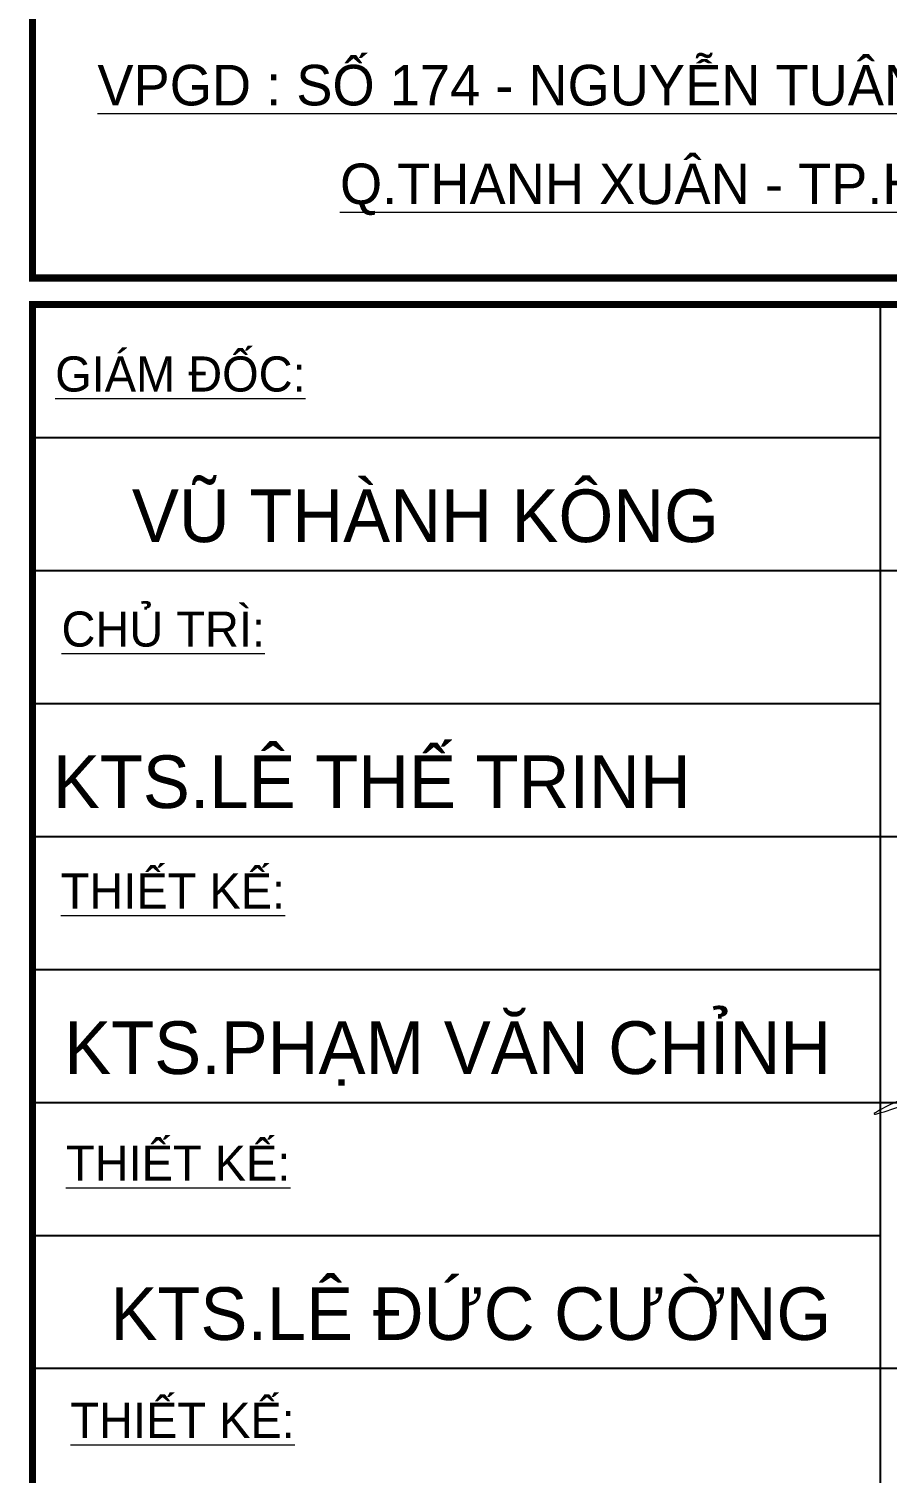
# Model space of a CAD drawing. Header units: inches. Extents: x 274208 to 641690, y -81912 to 129129.
# Drawn here: x 466431 to 468044, y 43261 to 45977 of the extents above; entities that cross this region are included whole.
import ezdxf
from ezdxf.enums import TextEntityAlignment as Align

# ---------------------------------------------------------------- set-up
doc = ezdxf.new("R2010")
doc.units = ezdxf.units.IN
doc.header["$MEASUREMENT"] = 0
for name, color, linetype, lineweight in [('05.Text', 253, 'Continuous', 18), ('11.Khung bo', 32, 'Continuous', 50), ('12.Khung', 36, 'Continuous', 25)]:
    doc.layers.add(name, color=color, linetype=linetype, lineweight=lineweight)
doc.styles.add('VnAvantH', font='')
doc.styles.get('VnAvantH').set_extended_font_data('.VnAvantH')

# ---------------------------------------------------------------- blocks, each defined once
blk = doc.blocks.new('100')
at = {"layer": '05.Text', "color": 1}
blk.add_open_spline([(1900027.3, -933500.2), (1900027.6, -933494.6), (1900028.8, -933474.9), (1900009.5, -933522.2), (1900040.6, -933557.4), (1900095.5, -933510.6), (1900154.5, -933460.7), (1900222.4, -933392.7), (1900279.7, -933311.8), (1900318.3, -933247.6), (1900354.9, -933202.1), (1900345, -933162.7), (1900296.8, -933190.3), (1900265, -933226), (1900220.7, -933279.9), (1900168, -933360.8), (1900108.1, -933445.5), (1900074.5, -933539.1), (1900057.2, -933597.3), (1900065.3, -933629.7), (1900076.7, -933654.1), (1900123.3, -933628.9), (1900175.8, -933586), (1900390.9, -933343.7), (1900537.4, -933217.1), (1900786.5, -932865), (1900665.1, -932986.5), (1900597.7, -933094.3), (1900494.1, -933261.1), (1900413, -933391.2), (1900396.5, -933453.6), (1900395, -933491.8), (1900469.5, -933406.7), (1900492.6, -933365.1), (1900645.3, -933168), (1900542.6, -933294.5), (1900512.5, -933335.6), (1900501.5, -933367), (1900497.8, -933393.3), (1900533.9, -933398.3), (1900569.1, -933369.9), (1900602.9, -933333.7), (1900678.2, -933245.2), (1900566.7, -933314.8), (1900452.9, -933361.9), (1900585.9, -933347.4), (1900655, -933322.7), (1900766, -933305.8), (1900830.4, -933287.4), (1900974.5, -933278.3), (1900874.8, -933295.2), (1900784.6, -933349.7), (1900604.3, -933442.4), (1900350.9, -933549.2), (1899954.7, -933688.6), (1899652.5, -933773.7), (1899240.2, -933977.4), (1899912.6, -933722), (1900221.7, -933623.5), (1900687.7, -933511.3), (1901024.1, -933456.9), (1901267.6, -933436.9), (1901367.9, -933450.9), (1901425.6, -933459)], degree=3, knots=[0, 0, 0, 0, 13.001549, 45.182046, 75.147666, 135.108377, 209.641321, 330.219786, 413.431736, 506.039568, 562.398795, 572.463919, 614.687261, 666.540181, 742.379066, 813.202468, 960.332922, 1047.085289, 1116.051756, 1131.302675, 1149.586427, 1184.79628, 1250.847983, 1377.568732, 2101.569807, 2168.068812, 2267.843813, 2387.363722, 2649.028258, 2817.08725, 2833.831444, 2854.618351, 2901.709158, 3027.903615, 3176.185809, 3269.626432, 3330.368571, 3346.796885, 3372.809813, 3391.190007, 3437.370987, 3499.325704, 3566.136718, 3664.560559, 3739.363206, 3816.79641, 3907.070556, 4014.590981, 4111.202593, 4196.764677, 4225.616608, 4342.07839, 4556.167365, 4806.734713, 5180.847788, 5782.871818, 5867.791252, 6344.624172, 6742.186194, 7236.015034, 7661.393477, 7790.355718, 7964.394921, 7964.394921, 7964.394921, 7964.394921], dxfattribs=at)
at = {"layer": '11.Khung bo', "const_width": 26.7}
for points in [[(1896212.6, -930771.1), (1901212.6, -930771.1), (1901212.6, -924940), (1896212.6, -924940)], [(1896212.6, -937871), (1901212.6, -937871), (1901212.6, -930871.1), (1896212.6, -930871.1)]]:
    blk.add_lwpolyline(points, close=True, dxfattribs=at)
at = {"layer": '12.Khung'}
for p, q in [((1899398.9, -930871.1), (1899398.9, -937871)), ((1896212.6, -931371.1), (1899398.9, -931371.1)), ((1896212.6, -931871.1), (1901212.6, -931871.1)), ((1896212.6, -932371.1), (1899398.9, -932371.1)), ((1896212.6, -932871.1), (1901212.6, -932871.1)), ((1896212.6, -933371.1), (1899398.9, -933371.1)), ((1896212.6, -933871.1), (1901212.6, -933871.1)), ((1896212.6, -934371.1), (1899398.9, -934371.1)), ((1896212.6, -934871.1), (1901212.6, -934871.1))]:
    blk.add_line(p, q, dxfattribs=at)
at = {"layer": '05.Text', "style": 'VnAvantH'}
for s, p in [('%%Uvpgd : sè 174 - nguyÔn tu©n - nh©n chÝnh', (1898739.3, -930122.3)), ('%%Uq.thanh xu©n - tp.hµ néi', (1898739.3, -930493.5))]:
    blk.add_text(s, height=152.459, dxfattribs=at).set_placement(p, align=Align.CENTER)
for s, p in [('%%Ugi¸m ®èc:', (1896298.1, -931198.2)), ('%%Uchñ tr×:', (1896321.9, -932157.3)), ('%%UthiÕt kÕ:', (1896318.8, -933142.4)), ('%%UthiÕt kÕ:', (1896338.7, -934165.5)), ('%%UthiÕt kÕ:', (1896355.3, -935132.7))]:
    blk.add_text(s, height=131.999, dxfattribs=at).set_placement(p)
for s, p in [('vò thµnh k«ng', (1898793.1, -931764.4)), ('KTS.lª thÕ trinh', (1898687.2, -932764.4)), ('KTS.PH¹M V¡N CHØNH', (1899215.3, -933764.4)), ('KTS.lª ®øc c\xadêng', (1899215.3, -934764.4))]:
    blk.add_text(s, height=197.998, dxfattribs=at).set_placement(p, align=Align.RIGHT)

msp = doc.modelspace()

# ---------------------------------------------------------------- block references
at = {"layer": '05.Text', "xscale": 0.5, "yscale": 0.5, "zscale": 0.5}
msp.add_blockref('100', (-481668.7, 510893.8), dxfattribs=at)

doc.saveas('drawing.dxf')
